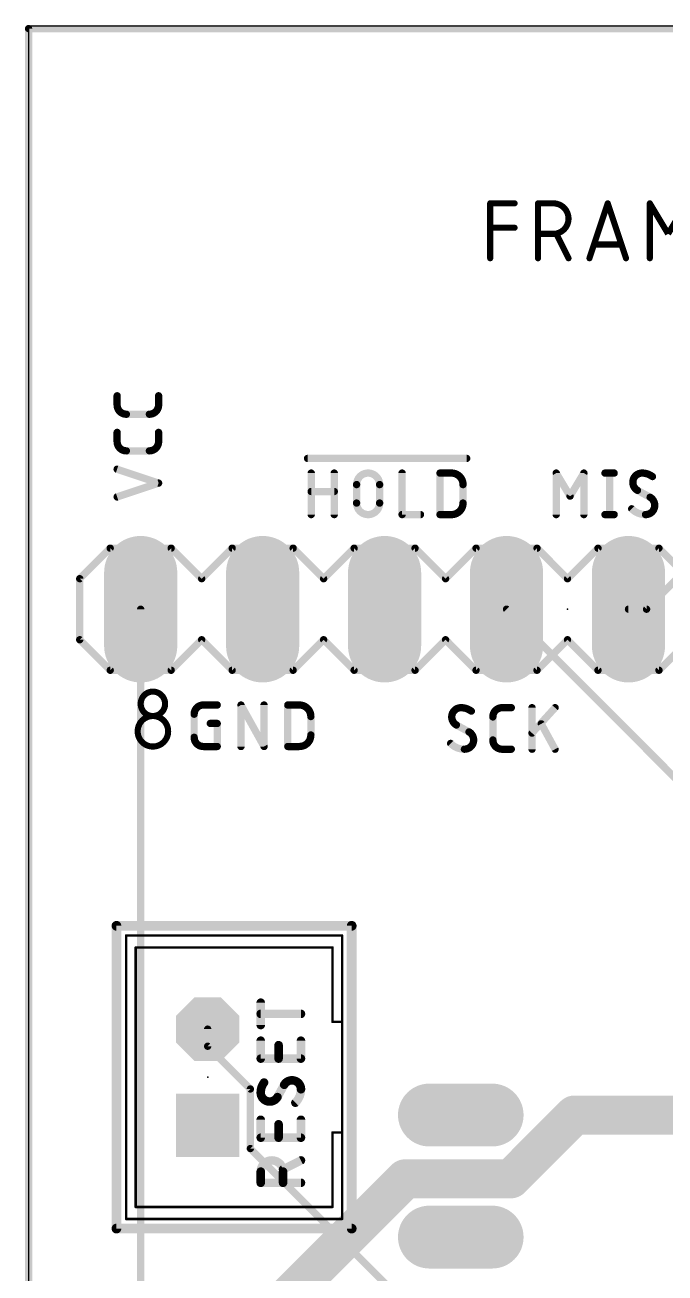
# Model space of a CAD drawing. Extents: x -0.1 to 41.6, y -0.1 to 60.7.
# Drawn here: x -0.08 to 13.26, y 34.69 to 60.66 of the extents above; entities that cross this region are included whole.
import ezdxf

# ---------------------------------------------------------------- set-up
doc = ezdxf.new("R2010")
doc.units = 0
for name, color, linetype in [('1', 12, 'CONTINUOUS'), ('16', 132, 'CONTINUOUS'), ('17', 110, 'CONTINUOUS'), ('20', 31, 'CONTINUOUS'), ('21', 253, 'CONTINUOUS'), ('23', 53, 'CONTINUOUS'), ('25', 253, 'CONTINUOUS'), ('51', 253, 'CONTINUOUS')]:
    doc.layers.add(name, color=color, linetype=linetype)

# ---------------------------------------------------------------- blocks, each defined once
blk = doc.blocks.new('RECT')
blk.add_solid([(-0.5, -0.5), (0.5, -0.5), (-0.5, 0.5), (0.5, 0.5)])
blk = doc.blocks.new('LONGP100')
at = {"const_width": 1}
blk.add_lwpolyline([(-0.5, 0), (0.5, 0)], dxfattribs=at)
at = {"const_width": 0.5}
for points in [[(-0.5, 0.25, 1), (-0.5, -0.25)], [(0.5, -0.25, 1), (0.5, 0.25)]]:
    blk.add_lwpolyline(points, format="xyb", dxfattribs=at)
blk = doc.blocks.new('SQUAREP')
blk.add_solid([(-0.5, -0.5), (0.5, -0.5), (-0.5, 0.5), (0.5, 0.5)])
blk = doc.blocks.new('OCTAGONP')
at = {"const_width": 0.5}
blk.add_lwpolyline([(-0.25, -0.1036), (-0.25, 0.1036), (-0.1036, 0.25), (0.1036, 0.25), (0.25, 0.1036), (0.25, -0.1036), (0.1036, -0.25), (-0.1036, -0.25), (-0.25, -0.1036), (-0.25, 0.1036)], dxfattribs=at)

msp = doc.modelspace()

# ---------------------------------------------------------------- linework, layer by layer
at = {"layer": '1', "const_width": 0.1524}
for points in [[(0, 0), (0, 60.579)], [(0, 60.579), (36.72, 60.579)], [(12.8721, 48.498), (14.9295, 50.5554)], [(12.495, 48.498), (12.8721, 48.498)], [(3.73, 39.4041), (3.73, 39.76)], [(4.619, 38.5151), (3.73, 39.4041)], [(4.619, 37.276), (4.619, 38.5151)], [(9.002, 32.893), (4.619, 37.276)]]:
    msp.add_lwpolyline(points, dxfattribs=at)
at = {"layer": '1', "const_width": 0.0762}
for points in [[(0.0381, 60.579, 1), (-0.0381, 60.579)], [(0, 60.6171, 1), (0, 60.5409)], [(12.495, 48.5361, 1), (12.495, 48.4599)], [(12.8721, 48.4599, 1), (12.8721, 48.5361)], [(12.8451, 48.5249, 1), (12.899, 48.4711)], [(3.7681, 39.76, 1), (3.6919, 39.76)], [(3.7569, 39.431, 1), (3.7031, 39.3771)], [(3.6919, 39.4041, 1), (3.7681, 39.4041)], [(4.6571, 38.5151, 1), (4.5809, 38.5151)], [(4.5921, 38.4881, 1), (4.6459, 38.542)], [(4.5809, 37.276, 1), (4.6571, 37.276)], [(4.6459, 37.3029, 1), (4.5921, 37.2491)]]:
    msp.add_lwpolyline(points, format="xyb", dxfattribs=at)
at = {"layer": '16'}
for points, const_width in [([(0, 0), (0, 60.579)], 0.1524), ([(0, 60.579), (36.72, 60.579)], 0.1524), ([(2.335, 48.498), (2.335, 34.0889)], 0.1524), ([(18.3274, 40.1256), (9.955, 48.498)], 0.1524), ([(11.3712, 37.973), (10.044, 36.6458)], 0.8128), ([(24.242, 37.973), (11.3712, 37.973)], 0.8128), ([(7.8456, 36.6458), (5.3848, 34.185)], 0.8128), ([(10.044, 36.6458), (7.8456, 36.6458)], 0.8128)]:
    msp.add_lwpolyline(points, dxfattribs=dict(at, const_width=const_width))
for points, const_width in [([(0.0381, 60.579, 1), (-0.0381, 60.579)], 0.0762), ([(0, 60.6171, 1), (0, 60.5409)], 0.0762), ([(2.3731, 48.498, 1), (2.2969, 48.498)], 0.0762), ([(9.9819, 48.5249, 1), (9.9281, 48.4711)], 0.0762), ([(11.3712, 38.1762, 1), (11.3712, 37.7698)], 0.4064), ([(11.5148, 37.8293, 1), (11.2275, 38.1167)], 0.4064), ([(7.8456, 36.849, 1), (7.8456, 36.4426)], 0.4064), ([(7.9893, 36.5021, 1), (7.702, 36.7895)], 0.4064), ([(9.9003, 36.7895, 1), (10.1876, 36.5021)], 0.4064), ([(10.044, 36.4426, 1), (10.044, 36.849)], 0.4064)]:
    msp.add_lwpolyline(points, format="xyb", dxfattribs=dict(at, const_width=const_width))
at = {"layer": '20'}
for p, q in [((36.7, 60.63), (0, 60.63)), ((0, 60.63), (0, 0))]:
    msp.add_line(p, q, dxfattribs=at)
at = {"layer": '21'}
for points, const_width in [([(1.8442, 52.7473), (1.8442, 52.9392)], 0.1524), ([(2.7078, 52.9392), (2.7078, 52.7473)], 0.1524), ([(2.5159, 52.5554), (2.0361, 52.5554)], 0.1524), ([(1.8442, 51.9853), (1.8442, 52.1772)], 0.1524), ([(2.7078, 52.1772), (2.7078, 51.9853)], 0.1524), ([(2.5159, 51.7934), (2.0361, 51.7934)], 0.1524), ([(5.8108, 51.6356), (9.1252, 51.6356)], 0.1524), ([(2.7078, 51.1227), (1.8442, 51.4105)], 0.1524), ([(1.8442, 50.8348), (2.7078, 51.1227)], 0.1524), ([(5.887, 50.4672), (5.887, 51.3308)], 0.1524), ([(6.3668, 51.3308), (6.3668, 50.4672)], 0.1524), ([(6.8319, 50.7071), (6.8319, 51.0909)], 0.1524), ([(7.3117, 51.0909), (7.3117, 50.7071)], 0.1524), ([(7.7793, 51.3308), (7.7793, 50.4672)], 0.1524), ([(8.5692, 50.4672), (8.5692, 51.3308)], 0.1524), ([(8.5692, 51.3308), (8.8091, 51.3308)], 0.1524), ([(9.049, 51.0909), (9.049, 50.7071)], 0.1524), ([(10.9902, 50.4672), (10.9902, 51.3308)], 0.1524), ([(10.9902, 51.3308), (11.278, 50.851)], 0.1524), ([(11.278, 50.851), (11.5659, 51.3308)], 0.1524), ([(11.5659, 51.3308), (11.5659, 50.4672)], 0.1524), ([(12.005, 51.3308), (12.1969, 51.3308)], 0.1524), ([(12.101, 51.3308), (12.101, 50.4672)], 0.1524), ([(5.887, 50.947), (6.3668, 50.947)], 0.1524), ([(12.946, 50.827), (12.6821, 50.971)], 0.1524), ([(7.7793, 50.4672), (8.1632, 50.4672)], 0.1524), ([(8.8091, 50.4672), (8.5692, 50.4672)], 0.1524), ([(12.005, 50.4672), (12.1969, 50.4672)], 0.1524), ([(1.065, 49.133), (1.7, 49.768)], 0.1524), ([(1.7, 49.768), (2.97, 49.768)], 0.1524), ([(3.605, 49.133), (2.97, 49.768)], 0.1524), ([(3.605, 49.133), (4.24, 49.768)], 0.1524), ([(4.24, 49.768), (5.51, 49.768)], 0.1524), ([(5.51, 49.768), (6.145, 49.133)], 0.1524), ([(6.145, 49.133), (6.78, 49.768)], 0.1524), ([(6.78, 49.768), (8.05, 49.768)], 0.1524), ([(8.05, 49.768), (8.685, 49.133)], 0.1524), ([(8.685, 49.133), (9.32, 49.768)], 0.1524), ([(9.32, 49.768), (10.59, 49.768)], 0.1524), ([(11.225, 49.133), (10.59, 49.768)], 0.1524), ([(11.225, 49.133), (11.86, 49.768)], 0.1524), ([(11.86, 49.768), (13.13, 49.768)], 0.1524), ([(13.765, 49.133), (13.13, 49.768)], 0.1524), ([(1.065, 47.863), (1.065, 49.133)], 0.1524), ([(1.7, 47.228), (1.065, 47.863)], 0.1524), ([(2.97, 47.228), (3.605, 47.863)], 0.1524), ([(4.24, 47.228), (3.605, 47.863)], 0.1524), ([(6.145, 47.863), (5.51, 47.228)], 0.1524), ([(6.78, 47.228), (6.145, 47.863)], 0.1524), ([(8.685, 47.863), (8.05, 47.228)], 0.1524), ([(9.32, 47.228), (8.685, 47.863)], 0.1524), ([(10.59, 47.228), (11.225, 47.863)], 0.1524), ([(11.86, 47.228), (11.225, 47.863)], 0.1524), ([(13.13, 47.228), (13.765, 47.863)], 0.1524), ([(2.97, 47.228), (1.7, 47.228)], 0.1524), ([(5.51, 47.228), (4.24, 47.228)], 0.1524), ([(8.05, 47.228), (6.78, 47.228)], 0.1524), ([(10.59, 47.228), (9.32, 47.228)], 0.1524), ([(13.13, 47.228), (11.86, 47.228)], 0.1524), ([(3.6407, 46.5048), (3.9285, 46.5048)], 0.1524), ([(4.4241, 45.6412), (4.4241, 46.5048)], 0.1524), ([(4.4241, 46.5048), (4.9039, 45.6412)], 0.1524), ([(4.9039, 45.6412), (4.9039, 46.5048)], 0.1524), ([(5.3995, 45.6412), (5.3995, 46.5048)], 0.1524), ([(5.3995, 46.5048), (5.6394, 46.5048)], 0.1524), ([(9.8622, 46.4488), (10.0541, 46.4488)], 0.1524), ([(10.486, 45.5852), (10.486, 46.4488)], 0.1524), ([(10.9658, 46.4488), (10.486, 45.921)], 0.1524), ([(3.4488, 45.8331), (3.4488, 46.3129)], 0.1524), ([(5.8792, 46.2649), (5.8792, 45.8811)], 0.1524), ([(9.6703, 45.7771), (9.6703, 46.2569)], 0.1524), ([(3.7846, 46.121), (3.9285, 46.121)], 0.1524), ([(3.9285, 46.121), (3.9285, 45.6412)], 0.1524), ([(9.174, 45.945), (8.9101, 46.089)], 0.1524), ([(10.9658, 45.5852), (10.678, 46.113)], 0.1524), ([(3.9285, 45.6412), (3.6407, 45.6412)], 0.1524), ([(5.6394, 45.6412), (5.3995, 45.6412)], 0.1524), ([(10.0541, 45.5852), (9.8622, 45.5852)], 0.1524), ([(1.83, 35.61), (1.83, 41.91)], 0.2032), ([(1.83, 41.91), (6.73, 41.91)], 0.2032), ([(6.73, 41.91), (6.73, 35.61)], 0.2032), ([(6.73, 35.61), (1.83, 35.61)], 0.2032)]:
    msp.add_lwpolyline(points, dxfattribs=dict(at, const_width=const_width))
for points, const_width in [([(1.8823, 52.9392, 1), (1.8061, 52.9392)], 0.0762), ([(2.7459, 52.9392, 1), (2.6697, 52.9392)], 0.0762), ([(1.8442, 52.7473, 0.4142), (2.0361, 52.5554)], 0.1524), ([(1.8823, 52.7473, 1), (1.8061, 52.7473)], 0.0762), ([(1.8061, 52.7473, 1), (1.8823, 52.7473)], 0.0762), ([(2.5159, 52.5554, 0.4142), (2.7078, 52.7473)], 0.1524), ([(2.7459, 52.7473, 1), (2.6697, 52.7473)], 0.0762), ([(2.6697, 52.7473, 1), (2.7459, 52.7473)], 0.0762), ([(2.0361, 52.5935, 1), (2.0361, 52.5173)], 0.0762), ([(2.0361, 52.5173, 1), (2.0361, 52.5935)], 0.0762), ([(2.5159, 52.5935, 1), (2.5159, 52.5173)], 0.0762), ([(2.5159, 52.5173, 1), (2.5159, 52.5935)], 0.0762), ([(1.8823, 52.1772, 1), (1.8061, 52.1772)], 0.0762), ([(2.7459, 52.1772, 1), (2.6697, 52.1772)], 0.0762), ([(1.8442, 51.9853, 0.4142), (2.0361, 51.7934)], 0.1524), ([(1.8823, 51.9853, 1), (1.8061, 51.9853)], 0.0762), ([(1.8061, 51.9853, 1), (1.8823, 51.9853)], 0.0762), ([(2.5159, 51.7934, 0.4142), (2.7078, 51.9853)], 0.1524), ([(2.7459, 51.9853, 1), (2.6697, 51.9853)], 0.0762), ([(2.6697, 51.9853, 1), (2.7459, 51.9853)], 0.0762), ([(2.0361, 51.8315, 1), (2.0361, 51.7553)], 0.0762), ([(2.0361, 51.7553, 1), (2.0361, 51.8315)], 0.0762), ([(2.5159, 51.8315, 1), (2.5159, 51.7553)], 0.0762), ([(2.5159, 51.7553, 1), (2.5159, 51.8315)], 0.0762), ([(5.8108, 51.6737, 1), (5.8108, 51.5975)], 0.0762), ([(9.1252, 51.5975, 1), (9.1252, 51.6737)], 0.0762), ([(1.8562, 51.4467, 1), (1.8322, 51.3744)], 0.0762), ([(2.7198, 51.0865, 1), (2.6958, 51.1588)], 0.0762), ([(2.6958, 51.0865, 1), (2.7198, 51.1588)], 0.0762), ([(5.9251, 51.3308, 1), (5.8489, 51.3308)], 0.0762), ([(6.4049, 51.3308, 1), (6.3287, 51.3308)], 0.0762), ([(7.3117, 51.0909, 1), (6.8319, 51.0909)], 0.1524), ([(6.87, 51.0909, 1), (6.7938, 51.0909)], 0.0762), ([(7.3498, 51.0909, 1), (7.2736, 51.0909)], 0.0762), ([(7.8174, 51.3308, 1), (7.7412, 51.3308)], 0.0762), ([(8.6073, 51.3308, 1), (8.5311, 51.3308)], 0.0762), ([(8.5692, 51.3689, 1), (8.5692, 51.2927)], 0.0762), ([(9.049, 51.0909, 0.4142), (8.8091, 51.3308)], 0.1524), ([(8.8091, 51.3689, 1), (8.8091, 51.2927)], 0.0762), ([(8.8091, 51.2927, 1), (8.8091, 51.3689)], 0.0762), ([(9.0871, 51.0909, 1), (9.0109, 51.0909)], 0.0762), ([(11.0283, 51.3308, 1), (10.9521, 51.3308)], 0.0762), ([(11.0228, 51.3504, 1), (10.9575, 51.3112)], 0.0762), ([(11.604, 51.3308, 1), (11.5278, 51.3308)], 0.0762), ([(11.5986, 51.3112, 1), (11.5332, 51.3504)], 0.0762), ([(12.005, 51.3689, 1), (12.005, 51.2927)], 0.0762), ([(12.1391, 51.3308, 1), (12.0629, 51.3308)], 0.0762), ([(12.1969, 51.2927, 1), (12.1969, 51.3689)], 0.0762), ([(12.778, 51.3308, 0.4142), (12.5861, 51.1389)], 0.1524), ([(12.5861, 51.1389, 0.2656), (12.6821, 50.971)], 0.1524), ([(12.6242, 51.1389, 1), (12.548, 51.1389)], 0.0762), ([(12.548, 51.1389, 1), (12.6242, 51.1389)], 0.0762), ([(12.9939, 51.2588, 0.1623), (12.778, 51.3308)], 0.1524), ([(12.778, 51.3689, 1), (12.778, 51.2927)], 0.0762), ([(12.778, 51.2927, 1), (12.778, 51.3689)], 0.0762), ([(12.9711, 51.2284, 1), (13.0168, 51.2893)], 0.0762), ([(1.8322, 50.871, 1), (1.8562, 50.7987)], 0.0762), ([(5.887, 50.9851, 1), (5.887, 50.9089)], 0.0762), ([(6.3668, 50.9089, 1), (6.3668, 50.9851)], 0.0762), ([(6.7938, 51.0909, 1), (6.87, 51.0909)], 0.0762), ([(7.2736, 51.0909, 1), (7.3498, 51.0909)], 0.0762), ([(9.0109, 51.0909, 1), (9.0871, 51.0909)], 0.0762), ([(11.2454, 50.8706, 1), (11.3107, 50.8314)], 0.0762), ([(11.2454, 50.8314, 1), (11.3107, 50.8706)], 0.0762), ([(12.7003, 51.0044, 1), (12.6638, 50.9375)], 0.0762), ([(12.6627, 50.9381, 1), (12.7014, 51.0038)], 0.0762), ([(12.9653, 50.8599, 1), (12.9266, 50.7942)], 0.0762), ([(13.0419, 50.6591, 0.2656), (12.946, 50.827)], 0.1524), ([(6.8319, 50.7071, 1), (7.3117, 50.7071)], 0.1524), ([(6.87, 50.7071, 1), (6.7938, 50.7071)], 0.0762), ([(6.7938, 50.7071, 1), (6.87, 50.7071)], 0.0762), ([(7.3498, 50.7071, 1), (7.2736, 50.7071)], 0.0762), ([(7.2736, 50.7071, 1), (7.3498, 50.7071)], 0.0762), ([(8.8091, 50.4672, 0.4142), (9.049, 50.7071)], 0.1524), ([(9.0871, 50.7071, 1), (9.0109, 50.7071)], 0.0762), ([(9.0109, 50.7071, 1), (9.0871, 50.7071)], 0.0762), ([(12.5892, 50.614, 1), (12.5351, 50.5603)], 0.0762), ([(12.5621, 50.5871, 0.2), (12.85, 50.4672)], 0.1524), ([(12.85, 50.4672, 0.4142), (13.0419, 50.6591)], 0.1524), ([(12.9277, 50.7936, 1), (12.9642, 50.8605)], 0.0762), ([(13.08, 50.6591, 1), (13.0038, 50.6591)], 0.0762), ([(13.0038, 50.6591, 1), (13.08, 50.6591)], 0.0762), ([(5.8489, 50.4672, 1), (5.9251, 50.4672)], 0.0762), ([(6.3287, 50.4672, 1), (6.4049, 50.4672)], 0.0762), ([(7.7793, 50.5053, 1), (7.7793, 50.4291)], 0.0762), ([(7.7412, 50.4672, 1), (7.8174, 50.4672)], 0.0762), ([(8.1632, 50.4291, 1), (8.1632, 50.5053)], 0.0762), ([(8.5692, 50.5053, 1), (8.5692, 50.4291)], 0.0762), ([(8.5311, 50.4672, 1), (8.6073, 50.4672)], 0.0762), ([(8.8091, 50.5053, 1), (8.8091, 50.4291)], 0.0762), ([(8.8091, 50.4291, 1), (8.8091, 50.5053)], 0.0762), ([(10.9521, 50.4672, 1), (11.0283, 50.4672)], 0.0762), ([(11.5278, 50.4672, 1), (11.604, 50.4672)], 0.0762), ([(12.005, 50.5053, 1), (12.005, 50.4291)], 0.0762), ([(12.0629, 50.4672, 1), (12.1391, 50.4672)], 0.0762), ([(12.1969, 50.4291, 1), (12.1969, 50.5053)], 0.0762), ([(12.85, 50.5053, 1), (12.85, 50.4291)], 0.0762), ([(12.85, 50.4291, 1), (12.85, 50.5053)], 0.0762), ([(1.7, 49.8061, 1), (1.7, 49.7299)], 0.0762), ([(1.7269, 49.7411, 1), (1.6731, 49.7949)], 0.0762), ([(2.9969, 49.7949, 1), (2.9431, 49.7411)], 0.0762), ([(2.97, 49.7299, 1), (2.97, 49.8061)], 0.0762), ([(4.24, 49.8061, 1), (4.24, 49.7299)], 0.0762), ([(4.2669, 49.7411, 1), (4.2131, 49.7949)], 0.0762), ([(5.5369, 49.7949, 1), (5.4831, 49.7411)], 0.0762), ([(5.51, 49.7299, 1), (5.51, 49.8061)], 0.0762), ([(6.78, 49.8061, 1), (6.78, 49.7299)], 0.0762), ([(6.8069, 49.7411, 1), (6.7531, 49.7949)], 0.0762), ([(8.0769, 49.7949, 1), (8.0231, 49.7411)], 0.0762), ([(8.05, 49.7299, 1), (8.05, 49.8061)], 0.0762), ([(9.32, 49.8061, 1), (9.32, 49.7299)], 0.0762), ([(9.3469, 49.7411, 1), (9.2931, 49.7949)], 0.0762), ([(10.6169, 49.7949, 1), (10.5631, 49.7411)], 0.0762), ([(10.59, 49.7299, 1), (10.59, 49.8061)], 0.0762), ([(11.86, 49.8061, 1), (11.86, 49.7299)], 0.0762), ([(11.8869, 49.7411, 1), (11.8331, 49.7949)], 0.0762), ([(13.1569, 49.7949, 1), (13.1031, 49.7411)], 0.0762), ([(13.13, 49.7299, 1), (13.13, 49.8061)], 0.0762), ([(1.1031, 49.133, 1), (1.0269, 49.133)], 0.0762), ([(1.0381, 49.1599, 1), (1.0919, 49.1061)], 0.0762), ([(3.5781, 49.1599, 1), (3.6319, 49.1061)], 0.0762), ([(3.5781, 49.1061, 1), (3.6319, 49.1599)], 0.0762), ([(6.1181, 49.1599, 1), (6.1719, 49.1061)], 0.0762), ([(6.1181, 49.1061, 1), (6.1719, 49.1599)], 0.0762), ([(8.6581, 49.1599, 1), (8.7119, 49.1061)], 0.0762), ([(8.6581, 49.1061, 1), (8.7119, 49.1599)], 0.0762), ([(11.1981, 49.1599, 1), (11.2519, 49.1061)], 0.0762), ([(11.1981, 49.1061, 1), (11.2519, 49.1599)], 0.0762), ([(1.0269, 47.863, 1), (1.1031, 47.863)], 0.0762), ([(1.0919, 47.8899, 1), (1.0381, 47.8361)], 0.0762), ([(3.6319, 47.8899, 1), (3.5781, 47.8361)], 0.0762), ([(3.6319, 47.8361, 1), (3.5781, 47.8899)], 0.0762), ([(6.1719, 47.8899, 1), (6.1181, 47.8361)], 0.0762), ([(6.1719, 47.8361, 1), (6.1181, 47.8899)], 0.0762), ([(8.7119, 47.8899, 1), (8.6581, 47.8361)], 0.0762), ([(8.7119, 47.8361, 1), (8.6581, 47.8899)], 0.0762), ([(11.2519, 47.8899, 1), (11.1981, 47.8361)], 0.0762), ([(11.2519, 47.8361, 1), (11.1981, 47.8899)], 0.0762), ([(1.7, 47.2661, 1), (1.7, 47.1899)], 0.0762), ([(1.6731, 47.2011, 1), (1.7269, 47.2549)], 0.0762), ([(2.9431, 47.2549, 1), (2.9969, 47.2011)], 0.0762), ([(2.97, 47.1899, 1), (2.97, 47.2661)], 0.0762), ([(4.24, 47.2661, 1), (4.24, 47.1899)], 0.0762), ([(4.2131, 47.2011, 1), (4.2669, 47.2549)], 0.0762), ([(5.4831, 47.2549, 1), (5.5369, 47.2011)], 0.0762), ([(5.51, 47.1899, 1), (5.51, 47.2661)], 0.0762), ([(6.78, 47.2661, 1), (6.78, 47.1899)], 0.0762), ([(6.7531, 47.2011, 1), (6.8069, 47.2549)], 0.0762), ([(8.0231, 47.2549, 1), (8.0769, 47.2011)], 0.0762), ([(8.05, 47.1899, 1), (8.05, 47.2661)], 0.0762), ([(9.32, 47.2661, 1), (9.32, 47.1899)], 0.0762), ([(9.2931, 47.2011, 1), (9.3469, 47.2549)], 0.0762), ([(10.5631, 47.2549, 1), (10.6169, 47.2011)], 0.0762), ([(10.59, 47.1899, 1), (10.59, 47.2661)], 0.0762), ([(11.86, 47.2661, 1), (11.86, 47.1899)], 0.0762), ([(11.8331, 47.2011, 1), (11.8869, 47.2549)], 0.0762), ([(13.1031, 47.2549, 1), (13.1569, 47.2011)], 0.0762), ([(13.13, 47.1899, 1), (13.13, 47.2661)], 0.0762), ([(2.843, 46.5295, 1), (2.335, 46.5295)], 0.127), ([(2.3668, 46.5295, 1), (2.3032, 46.5295)], 0.0635), ([(2.3032, 46.5295, 1), (2.3668, 46.5295)], 0.0635), ([(2.335, 46.5295, 1), (2.843, 46.5295)], 0.127), ([(2.8748, 46.5295, 1), (2.8112, 46.5295)], 0.0635), ([(2.8112, 46.5295, 1), (2.8748, 46.5295)], 0.0635), ([(3.6407, 46.5048, 0.4142), (3.4488, 46.3129)], 0.1524), ([(3.6407, 46.5429, 1), (3.6407, 46.4667)], 0.0762), ([(3.6407, 46.4667, 1), (3.6407, 46.5429)], 0.0762), ([(3.9285, 46.4667, 1), (3.9285, 46.5429)], 0.0762), ([(4.4622, 46.5048, 1), (4.386, 46.5048)], 0.0762), ([(4.4574, 46.5233, 1), (4.3908, 46.4863)], 0.0762), ([(4.942, 46.5048, 1), (4.8658, 46.5048)], 0.0762), ([(5.4376, 46.5048, 1), (5.3614, 46.5048)], 0.0762), ([(5.3995, 46.5429, 1), (5.3995, 46.4667)], 0.0762), ([(5.8792, 46.2649, 0.4142), (5.6394, 46.5048)], 0.1524), ([(5.6394, 46.5429, 1), (5.6394, 46.4667)], 0.0762), ([(5.6394, 46.4667, 1), (5.6394, 46.5429)], 0.0762), ([(9.0061, 46.4488, 0.4142), (8.8142, 46.2569)], 0.1524), ([(9.222, 46.3768, 0.1623), (9.0061, 46.4488)], 0.1524), ([(9.0061, 46.4869, 1), (9.0061, 46.4107)], 0.0762), ([(9.0061, 46.4107, 1), (9.0061, 46.4869)], 0.0762), ([(9.8622, 46.4488, 0.4142), (9.6703, 46.2569)], 0.1524), ([(9.8622, 46.4869, 1), (9.8622, 46.4107)], 0.0762), ([(9.8622, 46.4107, 1), (9.8622, 46.4869)], 0.0762), ([(10.0541, 46.4107, 1), (10.0541, 46.4869)], 0.0762), ([(10.5241, 46.4488, 1), (10.4479, 46.4488)], 0.0762), ([(10.994, 46.4232, 1), (10.9376, 46.4744)], 0.0762), ([(2.9065, 45.958, 1), (2.2715, 45.958)], 0.127), ([(3.4869, 46.3129, 1), (3.4107, 46.3129)], 0.0762), ([(3.4107, 46.3129, 1), (3.4869, 46.3129)], 0.0762), ([(5.9173, 46.2649, 1), (5.8411, 46.2649)], 0.0762), ([(5.8411, 46.2649, 1), (5.9173, 46.2649)], 0.0762), ([(8.8142, 46.2569, 0.2656), (8.9101, 46.089)], 0.1524), ([(8.8523, 46.2569, 1), (8.7761, 46.2569)], 0.0762), ([(8.7761, 46.2569, 1), (8.8523, 46.2569)], 0.0762), ([(9.1991, 46.3464, 1), (9.2448, 46.4073)], 0.0762), ([(9.7084, 46.2569, 1), (9.6322, 46.2569)], 0.0762), ([(9.6322, 46.2569, 1), (9.7084, 46.2569)], 0.0762), ([(2.3033, 45.958, 1), (2.2397, 45.958)], 0.0635), ([(2.2397, 45.958, 1), (2.3033, 45.958)], 0.0635), ([(2.2715, 45.958, 1), (2.9065, 45.958)], 0.127), ([(2.9383, 45.958, 1), (2.8748, 45.958)], 0.0635), ([(2.8748, 45.958, 1), (2.9383, 45.958)], 0.0635), ([(3.7846, 46.1591, 1), (3.7846, 46.0829)], 0.0762), ([(3.9666, 46.121, 1), (3.8904, 46.121)], 0.0762), ([(3.9285, 46.0829, 1), (3.9285, 46.1591)], 0.0762), ([(8.9284, 46.1224, 1), (8.8919, 46.0555)], 0.0762), ([(8.8908, 46.0561, 1), (8.9295, 46.1218)], 0.0762), ([(9.1933, 45.9779, 1), (9.1547, 45.9122)], 0.0762), ([(9.27, 45.7771, 0.2656), (9.174, 45.945)], 0.1524), ([(9.1558, 45.9116, 1), (9.1922, 45.9785)], 0.0762), ([(10.4579, 45.9467, 1), (10.5142, 45.8954)], 0.0762), ([(10.7114, 46.1312, 1), (10.6445, 46.0947)], 0.0762), ([(3.4488, 45.8331, 0.4142), (3.6407, 45.6412)], 0.1524), ([(3.4869, 45.8331, 1), (3.4107, 45.8331)], 0.0762), ([(3.4107, 45.8331, 1), (3.4869, 45.8331)], 0.0762), ([(3.6407, 45.6793, 1), (3.6407, 45.6031)], 0.0762), ([(3.6407, 45.6031, 1), (3.6407, 45.6793)], 0.0762), ([(3.9285, 45.6031, 1), (3.9285, 45.6793)], 0.0762), ([(5.3995, 45.6793, 1), (5.3995, 45.6031)], 0.0762), ([(5.6394, 45.6412, 0.4142), (5.8792, 45.8811)], 0.1524), ([(5.6394, 45.6793, 1), (5.6394, 45.6031)], 0.0762), ([(5.6394, 45.6031, 1), (5.6394, 45.6793)], 0.0762), ([(5.9173, 45.8811, 1), (5.8411, 45.8811)], 0.0762), ([(5.8411, 45.8811, 1), (5.9173, 45.8811)], 0.0762), ([(8.8172, 45.732, 1), (8.7631, 45.6783)], 0.0762), ([(8.7902, 45.7051, 0.2), (9.078, 45.5852)], 0.1524), ([(9.078, 45.5852, 0.4142), (9.27, 45.7771)], 0.1524), ([(9.3081, 45.7771, 1), (9.2319, 45.7771)], 0.0762), ([(9.2319, 45.7771, 1), (9.3081, 45.7771)], 0.0762), ([(9.6703, 45.7771, 0.4142), (9.8622, 45.5852)], 0.1524), ([(9.7084, 45.7771, 1), (9.6322, 45.7771)], 0.0762), ([(9.6322, 45.7771, 1), (9.7084, 45.7771)], 0.0762), ([(3.8904, 45.6412, 1), (3.9666, 45.6412)], 0.0762), ([(4.386, 45.6412, 1), (4.4622, 45.6412)], 0.0762), ([(4.8658, 45.6412, 1), (4.942, 45.6412)], 0.0762), ([(4.8706, 45.6227, 1), (4.9372, 45.6597)], 0.0762), ([(5.3614, 45.6412, 1), (5.4376, 45.6412)], 0.0762), ([(9.078, 45.6233, 1), (9.078, 45.5471)], 0.0762), ([(9.078, 45.5471, 1), (9.078, 45.6233)], 0.0762), ([(9.8622, 45.6233, 1), (9.8622, 45.5471)], 0.0762), ([(9.8622, 45.5471, 1), (9.8622, 45.6233)], 0.0762), ([(10.0541, 45.5471, 1), (10.0541, 45.6233)], 0.0762), ([(10.4479, 45.5852, 1), (10.5241, 45.5852)], 0.0762), ([(10.9324, 45.567, 1), (10.9993, 45.6034)], 0.0762), ([(1.8808, 41.91, 1), (1.7792, 41.91)], 0.1016), ([(1.83, 41.9608, 1), (1.83, 41.8592)], 0.1016), ([(6.7808, 41.91, 1), (6.6792, 41.91)], 0.1016), ([(6.73, 41.8592, 1), (6.73, 41.9608)], 0.1016), ([(1.83, 35.6608, 1), (1.83, 35.5592)], 0.1016), ([(1.7792, 35.61, 1), (1.8808, 35.61)], 0.1016), ([(6.6792, 35.61, 1), (6.7808, 35.61)], 0.1016), ([(6.73, 35.5592, 1), (6.73, 35.6608)], 0.1016)]:
    msp.add_lwpolyline(points, format="xyb", dxfattribs=dict(at, const_width=const_width))
at = {"layer": '23'}
for p in [(11.225, 48.498), (3.73, 38.76)]:
    msp.add_point(p, dxfattribs=at)
at = {"layer": '25'}
for points, const_width in [([(9.6146, 55.8005), (9.6146, 56.9435)], 0.127), ([(9.6146, 56.9435), (10.1226, 56.9435)], 0.127), ([(10.611, 55.8005), (10.611, 56.9435)], 0.127), ([(10.611, 56.9435), (10.9285, 56.9435)], 0.127), ([(11.6822, 55.8005), (12.0632, 56.9435)], 0.127), ([(12.0632, 56.9435), (12.4442, 55.8005)], 0.127), ([(12.9395, 55.8005), (12.9395, 56.9435)], 0.127), ([(12.9395, 56.9435), (13.3205, 56.3085)], 0.127), ([(13.3205, 56.3085), (13.7015, 56.9435)], 0.127), ([(9.6146, 56.4355), (10.1226, 56.4355)], 0.127), ([(10.9285, 56.3085), (10.611, 56.3085)], 0.127), ([(11.246, 55.8005), (10.992, 56.3085)], 0.127), ([(12.349, 56.0862), (11.7774, 56.0862)], 0.127), ([(4.8349, 39.8453), (4.8349, 40.311)], 0.1778), ([(5.6731, 40.0782), (4.8349, 40.0782)], 0.1778), ([(4.8349, 39.1472), (4.8349, 39.5197)], 0.1778), ([(5.2074, 39.1472), (5.2074, 39.4266)], 0.1778), ([(5.6731, 39.5197), (5.6731, 39.1472)], 0.1778), ([(5.6731, 39.1472), (4.8349, 39.1472)], 0.1778), ([(5.3239, 38.6024), (5.1841, 38.3463)], 0.1778), ([(4.8349, 37.5013), (4.8349, 37.8738)], 0.1778), ([(5.6731, 37.8738), (5.6731, 37.5013)], 0.1778), ([(5.2074, 37.5013), (5.2074, 37.7807)], 0.1778), ([(5.6731, 37.5013), (4.8349, 37.5013)], 0.1778), ([(4.8349, 36.5629), (4.8349, 36.7957)], 0.1778), ([(5.6731, 37.0286), (5.3006, 36.8423)], 0.1778), ([(5.3006, 36.7957), (5.3006, 36.5629)], 0.1778), ([(5.6731, 36.5629), (4.8349, 36.5629)], 0.1778)]:
    msp.add_lwpolyline(points, dxfattribs=dict(at, const_width=const_width))
for points, const_width in [([(9.6146, 56.9753, 1), (9.6146, 56.9117)], 0.0635), ([(9.6464, 56.9435, 1), (9.5829, 56.9435)], 0.0635), ([(10.1226, 56.9117, 1), (10.1226, 56.9753)], 0.0635), ([(10.6427, 56.9435, 1), (10.5792, 56.9435)], 0.0635), ([(10.611, 56.9753, 1), (10.611, 56.9117)], 0.0635), ([(10.9285, 56.3085, 1), (10.9285, 56.9435)], 0.127), ([(10.9285, 56.9753, 1), (10.9285, 56.9117)], 0.0635), ([(10.9285, 56.9117, 1), (10.9285, 56.9753)], 0.0635), ([(12.0933, 56.9535, 1), (12.0331, 56.9335)], 0.0635), ([(12.0933, 56.9335, 1), (12.0331, 56.9535)], 0.0635), ([(12.9667, 56.9598, 1), (12.9123, 56.9272)], 0.0635), ([(12.9713, 56.9435, 1), (12.9078, 56.9435)], 0.0635), ([(9.6146, 56.4673, 1), (9.6146, 56.4038)], 0.0635), ([(10.1226, 56.4038, 1), (10.1226, 56.4673)], 0.0635), ([(10.611, 56.3403, 1), (10.611, 56.2767)], 0.0635), ([(10.9285, 56.3403, 1), (10.9285, 56.2767)], 0.0635), ([(10.9285, 56.2767, 1), (10.9285, 56.3403)], 0.0635), ([(11.0204, 56.3227, 1), (10.9636, 56.2943)], 0.0635), ([(11.7774, 56.118, 1), (11.7774, 56.0545)], 0.0635), ([(12.349, 56.0545, 1), (12.349, 56.118)], 0.0635), ([(11.2176, 55.7863, 1), (11.2744, 55.8147)], 0.0635), ([(11.6521, 55.8105, 1), (11.7123, 55.7905)], 0.0635), ([(12.4141, 55.7905, 1), (12.4743, 55.8105)], 0.0635), ([(9.5829, 55.8005, 1), (9.6464, 55.8005)], 0.0635), ([(10.5792, 55.8005, 1), (10.6427, 55.8005)], 0.0635), ([(12.9078, 55.8005, 1), (12.9713, 55.8005)], 0.0635), ([(4.8794, 40.311, 1), (4.7904, 40.311)], 0.0889), ([(4.8349, 40.1226, 1), (4.8349, 40.0337)], 0.0889), ([(5.6731, 40.0337, 1), (5.6731, 40.1226)], 0.0889), ([(4.7904, 39.8453, 1), (4.8794, 39.8453)], 0.0889), ([(4.8794, 39.5197, 1), (4.7904, 39.5197)], 0.0889), ([(5.2519, 39.4266, 1), (5.163, 39.4266)], 0.0889), ([(5.7176, 39.5197, 1), (5.6287, 39.5197)], 0.0889), ([(4.8349, 39.1916, 1), (4.8349, 39.1027)], 0.0889), ([(5.6731, 39.1027, 1), (5.6731, 39.1916)], 0.0889), ([(4.7904, 39.1472, 1), (4.8794, 39.1472)], 0.0889), ([(5.163, 39.1472, 1), (5.2519, 39.1472)], 0.0889), ([(5.6287, 39.1472, 1), (5.7176, 39.1472)], 0.0889), ([(4.9047, 38.649, 0.1623), (4.8349, 38.4395)], 0.1778), ([(4.9403, 38.6223, 1), (4.8692, 38.6757)], 0.0889), ([(5.4868, 38.6956, 0.2656), (5.3239, 38.6024)], 0.1778), ([(5.6731, 38.5093, 0.4142), (5.4868, 38.6956)], 0.1778), ([(5.4868, 38.74, 1), (5.4868, 38.6511)], 0.0889), ([(5.4868, 38.6511, 1), (5.4868, 38.74)], 0.0889), ([(4.8794, 38.4395, 1), (4.7904, 38.4395)], 0.0889), ([(4.7904, 38.4395, 1), (4.8794, 38.4395)], 0.0889), ([(4.8349, 38.4395, 0.4142), (5.0212, 38.2532)], 0.1778), ([(5.2856, 38.625, 1), (5.3621, 38.5799)], 0.0889), ([(5.3629, 38.5811, 1), (5.2848, 38.6237)], 0.0889), ([(5.5567, 38.2299, 0.2), (5.6731, 38.5093)], 0.1778), ([(5.7175, 38.5093, 1), (5.6287, 38.5093)], 0.0889), ([(5.6287, 38.5093, 1), (5.7176, 38.5093)], 0.0889), ([(5.0212, 38.2532, 0.2656), (5.1841, 38.3463)], 0.1778), ([(5.0212, 38.2976, 1), (5.0212, 38.2087)], 0.0889), ([(5.0212, 38.2087, 1), (5.0212, 38.2976)], 0.0889), ([(5.1451, 38.3676, 1), (5.2232, 38.325)], 0.0889), ([(5.2224, 38.3238, 1), (5.1459, 38.3689)], 0.0889), ([(5.5254, 38.2615, 1), (5.588, 38.1983)], 0.0889), ([(4.8794, 37.8738, 1), (4.7904, 37.8738)], 0.0889), ([(5.7176, 37.8738, 1), (5.6287, 37.8738)], 0.0889), ([(5.2519, 37.7807, 1), (5.163, 37.7807)], 0.0889), ([(4.7904, 37.5013, 1), (4.8794, 37.5013)], 0.0889), ([(4.8349, 37.5457, 1), (4.8349, 37.4568)], 0.0889), ([(5.163, 37.5013, 1), (5.2519, 37.5013)], 0.0889), ([(5.6287, 37.5013, 1), (5.7176, 37.5013)], 0.0889), ([(5.6731, 37.4568, 1), (5.6731, 37.5457)], 0.0889), ([(4.8794, 36.7957, 1), (4.7904, 36.7957)], 0.0889), ([(5.3006, 36.7957, 1), (4.8349, 36.7957)], 0.1778), ([(5.2807, 36.8821, 1), (5.3204, 36.8025)], 0.0889), ([(5.345, 36.7957, 1), (5.2561, 36.7957)], 0.0889), ([(5.693, 36.9888, 1), (5.6532, 37.0683)], 0.0889), ([(4.7904, 36.7957, 1), (4.8794, 36.7957)], 0.0889), ([(4.8349, 36.6073, 1), (4.8349, 36.5185)], 0.0889), ([(5.2561, 36.7957, 1), (5.345, 36.7957)], 0.0889), ([(5.6731, 36.5185, 1), (5.6731, 36.6073)], 0.0889), ([(4.7904, 36.5629, 1), (4.8794, 36.5629)], 0.0889), ([(5.2561, 36.5629, 1), (5.345, 36.5629)], 0.0889)]:
    msp.add_lwpolyline(points, format="xyb", dxfattribs=dict(at, const_width=const_width))
at = {"layer": '51', "const_width": 0.0508}
for points in [[(2.03, 35.81), (2.03, 41.71)], [(2.03, 41.71), (6.53, 41.71)], [(6.53, 41.71), (6.53, 39.91)], [(2.23, 41.46), (2.23, 36.06)], [(6.33, 41.46), (2.23, 41.46)], [(6.33, 41.46), (6.33, 39.91)], [(6.53, 39.91), (6.33, 39.91)], [(6.53, 39.91), (6.53, 37.61)], [(6.33, 37.61), (6.33, 36.06)], [(6.53, 37.61), (6.33, 37.61)], [(6.53, 37.61), (6.53, 35.81)], [(6.33, 36.06), (2.23, 36.06)], [(6.53, 35.81), (2.03, 35.81)]]:
    msp.add_lwpolyline(points, dxfattribs=at)
at = {"layer": '51', "const_width": 0.0254}
for points in [[(2.0427, 41.71, 1), (2.0173, 41.71)], [(2.03, 41.7227, 1), (2.03, 41.6973)], [(6.5427, 41.71, 1), (6.5173, 41.71)], [(6.53, 41.6973, 1), (6.53, 41.7227)], [(2.2427, 41.46, 1), (2.2173, 41.46)], [(2.23, 41.4727, 1), (2.23, 41.4473)], [(6.3427, 41.46, 1), (6.3173, 41.46)], [(6.33, 41.4473, 1), (6.33, 41.4727)], [(6.33, 39.9227, 1), (6.33, 39.8973)], [(6.3173, 39.91, 1), (6.3427, 39.91)], [(6.5427, 39.91, 1), (6.5173, 39.91)], [(6.5173, 39.91, 1), (6.5427, 39.91)], [(6.53, 39.8973, 1), (6.53, 39.9227)], [(6.3427, 37.61, 1), (6.3173, 37.61)], [(6.33, 37.6227, 1), (6.33, 37.5973)], [(6.5427, 37.61, 1), (6.5173, 37.61)], [(6.5173, 37.61, 1), (6.5427, 37.61)], [(6.53, 37.5973, 1), (6.53, 37.6227)], [(2.23, 36.0727, 1), (2.23, 36.0473)], [(2.2173, 36.06, 1), (2.2427, 36.06)], [(6.3173, 36.06, 1), (6.3427, 36.06)], [(6.33, 36.0473, 1), (6.33, 36.0727)], [(2.03, 35.8227, 1), (2.03, 35.7973)], [(2.0173, 35.81, 1), (2.0427, 35.81)], [(6.5173, 35.81, 1), (6.5427, 35.81)], [(6.53, 35.7973, 1), (6.53, 35.8227)]]:
    msp.add_lwpolyline(points, format="xyb", dxfattribs=at)

# ---------------------------------------------------------------- block references
at = {"layer": '17'}
for name, p, xscale, yscale, rotation in [('LONGP100', (2.335, 48.498), 1.524, 1.524, 270), ('LONGP100', (2.335, 48.498), 1.524, 1.524, 270), ('LONGP100', (4.875, 48.498), 1.524, 1.524, 270), ('LONGP100', (4.875, 48.498), 1.524, 1.524, 270), ('LONGP100', (7.415, 48.498), 1.524, 1.524, 270), ('LONGP100', (7.415, 48.498), 1.524, 1.524, 270), ('LONGP100', (9.955, 48.498), 1.524, 1.524, 270), ('LONGP100', (9.955, 48.498), 1.524, 1.524, 270), ('LONGP100', (12.495, 48.498), 1.524, 1.524, 270), ('LONGP100', (12.495, 48.498), 1.524, 1.524, 270), ('OCTAGONP', (3.73, 39.76), 1.3208, 1.3208, 180), ('OCTAGONP', (3.73, 39.76), 1.3208, 1.3208, 180), ('LONGP100', (9.002, 37.973), 1.308, 1.308, 180), ('LONGP100', (9.002, 37.973), 1.308, 1.308, 180), ('SQUAREP', (3.73, 37.76), 1.3208, 1.3208, 180), ('SQUAREP', (3.73, 37.76), 1.3208, 1.3208, 180), ('LONGP100', (9.002, 35.433), 1.308, 1.308, 180), ('LONGP100', (9.002, 35.433), 1.308, 1.308, 180)]:
    msp.add_blockref(name, p, dxfattribs=dict(at, xscale=xscale, yscale=yscale, rotation=rotation))
at = {"layer": '51', "xscale": 0.508, "yscale": 0.508, "rotation": 180}
for p in [(2.335, 48.498), (4.875, 48.498), (7.415, 48.498), (9.955, 48.498), (12.495, 48.498)]:
    msp.add_blockref('RECT', p, dxfattribs=at)

doc.saveas('drawing.dxf')
